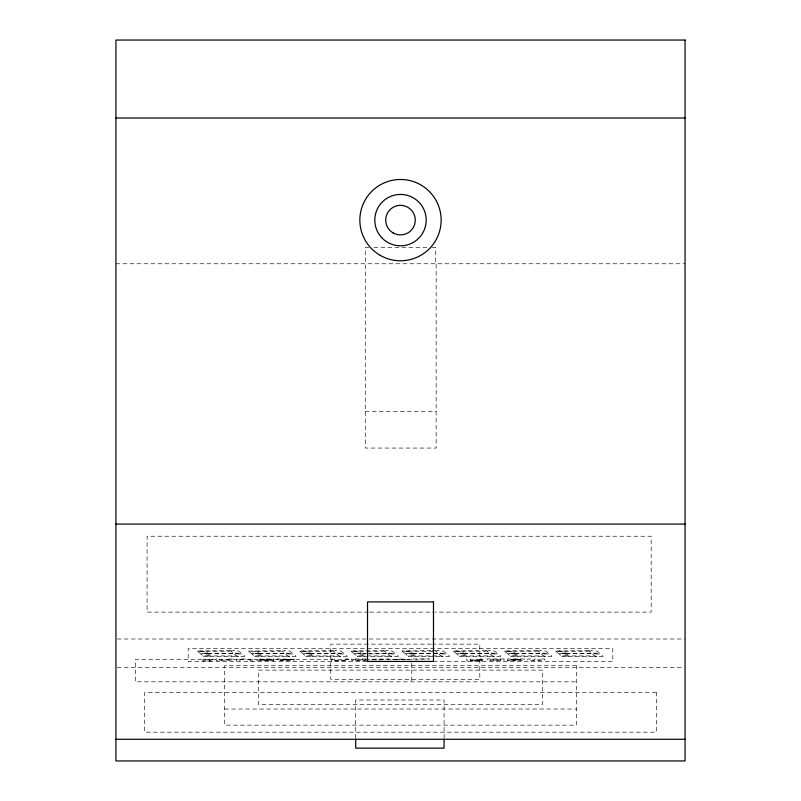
<?xml version="1.0" encoding="UTF-8"?>
<svg xmlns="http://www.w3.org/2000/svg" width="801" height="801" viewBox="0 0 801 801"><rect width="100%" height="100%" fill="white"/><g stroke="black" fill="none" stroke-linecap="round" stroke-linejoin="round"><path stroke-width="0.6" stroke-dasharray="4 3" d="M242.292 659.243L239.859 659.443L239.859 660.945L236.465 660.945L236.465 659.323L240.801 658.963L253.406 659.323L253.406 660.945L250.022 660.945L250.022 659.443L247.579 659.243M392.29 659.603L400.009 658.963L409.231 659.603M395.674 659.734L405.837 659.734M364.675 655.929L357.096 656.179L368.64 656.59M368.981 247.509L365.266 247.509L365.266 448.059L436.134 448.059L436.134 263.769M373.917 247.509L427.083 247.509M432.019 247.509L435.734 247.509L435.734 263.769M115.935 263.769L685.065 263.769M365.266 411.684L436.134 411.684M368.48 612.114L147.084 612.114L147.084 536.229L651.173 536.229L651.173 612.114L434.773 612.114M369.732 612.114L433.521 612.114M117.186 638.998L685.065 638.998M431.359 644.134L330.753 644.134L330.753 679.358L479.809 679.358L479.809 644.134L432.61 644.134M431.108 650.652L402.072 651.063L433.862 651.303L436.024 650.652L432.34 650.652M256.71 651.303L280.33 651.303L282.503 650.652L248.54 651.063L256.911 651.473L258.783 653.035L253.466 653.536L251.294 653.366L248.741 651.223M366.297 653.286L357.877 653.616L365.867 653.946M367.519 653.286L391.349 653.616L367.088 653.946M367.148 655.929L388.195 655.929L391.939 656.59L369.862 656.59M366.157 658.963L351.639 658.963L351.639 660.374L368.57 660.374M412.615 658.963L429.556 658.963L415.999 659.243L415.999 660.094M411.784 659.283L135.349 659.283L135.349 681.821L576.38 681.841M371.964 659.814L385.511 659.814L385.511 659.243M366.778 661.656L188.185 661.656L188.185 648.54L612.815 648.54L612.815 661.656L434.222 661.656M117.186 667.704L683.814 667.704M224.62 709.015L576.38 709.015M444.084 738.262L444.084 699.974L355.704 699.974L355.704 738.262M411.784 662.838L411.784 681.821M388.906 660.094L388.906 658.963L371.964 659.243M365.186 659.243L365.186 660.094L355.023 660.094L355.023 659.243M294.057 659.243L277.116 658.963L277.116 660.374L294.057 660.374L294.057 659.523L280.51 659.243M270.348 659.243L256.791 659.523L256.791 660.374L273.732 660.374L260.185 660.094L273.732 659.814L273.732 658.963L256.791 659.243M212.746 659.243L202.583 659.243M209.361 659.243L209.361 660.665L212.746 660.945L202.583 660.945L205.967 660.665L205.967 659.243M231.329 650.652L229.156 651.303L197.366 651.063L231.329 650.652M233.291 650.652L231.129 651.303L233.191 653.035L241.461 653.366L238.708 651.063L233.291 650.652M284.465 650.652L282.302 651.303L284.375 653.035L292.635 653.366L289.882 651.063L284.465 650.652M333.677 650.652L331.514 651.303L299.714 651.063L333.677 650.652M335.639 650.652L333.476 651.303L335.549 653.035L343.809 653.366L341.056 651.063L335.639 650.652M384.85 650.652L382.688 651.303L350.888 651.063L384.85 650.652M386.823 650.652L384.65 651.303L386.723 653.035L394.993 653.366L392.23 651.063L386.823 650.652M437.997 650.652L435.834 651.303L437.897 653.035L446.167 653.366L443.404 651.063L437.997 650.652M487.198 650.652L485.036 651.303L453.246 651.063L487.198 650.652M489.171 650.652L487.008 651.303L489.071 653.035L497.341 653.366L494.587 651.063L489.171 650.652M538.372 650.652L536.209 651.303L504.42 651.063L538.372 650.652M540.345 650.652L538.182 651.303L540.244 653.035L548.515 653.366L545.761 651.063L540.345 650.652M589.556 650.652L587.383 651.303L555.594 651.063L589.556 650.652M591.518 650.652L589.356 651.303L591.418 653.035L599.689 653.366L596.935 651.063L591.518 650.652M244.806 656.179L240.38 656.59L236.635 655.929L234.573 654.197L242.052 653.866L244.806 656.179M295.98 656.179L291.554 656.59L287.819 655.929L285.747 654.197L293.226 653.866L295.98 656.179M347.163 656.179L342.728 656.59L338.993 655.929L336.921 654.197L344.4 653.866L347.163 656.179M398.337 656.179L393.902 656.59L390.167 655.929L388.095 654.197L395.584 653.866L398.337 656.179M449.511 656.179L445.086 656.59L441.341 655.929L439.278 654.197L446.758 653.866L449.511 656.179M500.685 656.179L496.26 656.59L492.515 655.929L490.452 654.197L497.932 653.866L500.685 656.179M551.859 656.179L547.433 656.59L543.689 655.929L541.626 654.197L549.106 653.866L551.859 656.179M603.033 656.179L598.607 656.59L594.863 655.929L592.8 654.197L600.279 653.866L603.033 656.179M207.599 653.035L200.12 653.366L197.567 651.223L205.737 651.473L207.599 653.035M202.483 653.706L200.711 653.866L203.274 656.009L210.853 655.759L208.981 654.197L202.483 653.706M207.9 653.286L204.355 653.616L237.817 653.616L207.9 653.286M253.657 653.706L251.884 653.866L254.448 656.009L262.027 655.759L260.155 654.197L253.657 653.706M259.073 653.286L255.529 653.616L289.001 653.616L259.073 653.286M309.957 653.035L302.478 653.366L299.914 651.223L308.085 651.473L309.957 653.035M304.841 653.706L303.068 653.866L305.622 656.009L313.201 655.759L311.329 654.197L304.841 653.706M310.247 653.286L306.703 653.616L340.175 653.616L310.247 653.286M361.131 653.035L353.652 653.366L351.088 651.223L359.259 651.473L361.131 653.035M356.014 653.706L354.242 653.866L356.795 656.009L364.375 655.759L362.503 654.197L356.014 653.706M412.305 653.035L404.825 653.366L402.262 651.223L410.432 651.473L412.305 653.035M407.188 653.706L405.416 653.866L407.969 656.009L415.549 655.759L413.686 654.197L407.188 653.706M412.595 653.286L409.061 653.616L442.522 653.616L412.595 653.286M463.479 653.035L455.999 653.366L453.436 651.223L461.606 651.473L463.479 653.035M458.362 653.706L456.59 653.866L459.153 656.009L466.733 655.759L464.86 654.197L458.362 653.706M463.779 653.286L460.235 653.616L493.696 653.616L463.779 653.286M514.653 653.035L507.173 653.366L504.62 651.223L512.78 651.473L514.653 653.035M509.536 653.706L507.764 653.866L510.327 656.009L517.907 655.759L516.034 654.197L509.536 653.706M514.953 653.286L511.408 653.616L544.87 653.616L514.953 653.286M565.826 653.035L558.347 653.366L555.794 651.223L563.964 651.473L565.826 653.035M560.71 653.706L558.938 653.866L561.501 656.009L569.08 655.759L567.208 654.197L560.71 653.706M566.127 653.286L562.582 653.616L596.044 653.616L566.127 653.286M229.697 659.894L219.534 660.094L219.534 658.963L216.14 658.963L216.14 660.374L233.081 660.014L233.081 658.963L229.697 658.963L229.697 659.894M344.861 660.455L334.698 660.665L334.698 658.963L331.314 658.963L331.314 660.945L348.245 660.585L348.245 658.963L344.861 658.963L344.861 660.455M480.36 659.613L470.187 659.814L470.187 658.963L466.803 658.963L466.803 660.945L483.744 660.805L483.744 660.184L480.96 659.954L483.744 659.724L483.744 658.963L480.36 658.963L480.36 659.613M541.336 659.894L537.942 660.094L537.942 658.963L534.557 658.963L534.557 660.094L531.173 660.094L531.173 658.963L527.779 658.963L527.779 660.374L544.72 660.014L544.72 658.963L541.336 658.963L541.336 659.894M211.144 655.929L203.564 656.179L238.408 656.59L234.673 655.929L211.144 655.929M262.317 655.929L254.748 656.179L289.592 656.59L285.847 655.929L262.317 655.929M313.501 655.929L305.922 656.179L340.765 656.59L337.021 655.929L313.501 655.929M415.849 655.929L408.27 656.179L443.113 656.59L439.369 655.929L415.849 655.929M467.023 655.929L459.444 656.179L494.287 656.59L490.552 655.929L467.023 655.929M518.197 655.929L510.617 656.179L545.461 656.59L541.726 655.929L518.197 655.929M569.371 655.929L561.791 656.179L596.635 656.59L592.9 655.929L569.371 655.929M504.069 658.963L487.128 658.963L487.128 660.374L504.069 660.374L504.069 658.963M524.395 658.963L507.454 658.963L507.454 659.814L521.01 659.814L507.454 660.374L524.395 660.374L524.395 658.963M500.685 659.243L490.522 659.243L490.522 660.094L500.685 660.094L500.685 659.243M521.01 659.243L510.848 659.523L521.01 659.243M290.673 659.814L280.51 660.094L290.673 659.814M477.917 660.094L470.187 660.094L470.187 660.665L480.36 660.665L477.917 660.094M576.38 665.721L224.62 665.721L224.62 725.135L576.38 725.135L576.38 665.721M542.517 670.117L258.483 670.117L258.483 704.61L542.517 704.61L542.517 670.117M656.299 692.475L144.701 692.475L144.701 732.184L656.299 732.184L656.299 692.475"/><path stroke-width="1.2" d="M115.935 118.017L685.065 118.017M115.935 524.084L685.065 524.084M115.935 739.273L685.065 739.273M444.084 739.503L444.084 748.144L355.704 748.144L355.704 739.503M685.065 40.05L115.935 40.05L115.935 760.95L685.065 760.95L685.065 40.05M433.481 601.911L367.519 601.911L367.519 661.436L433.481 661.436L433.481 601.911M380.175 255.329A40.651 40.651 0 0 0 441.151 220.125A40.651 40.651 0 0 0 380.175 184.921A40.651 40.651 0 0 0 380.175 255.329M382.327 238.287A25.692 25.692 0 0 0 425.321 226.773A25.692 25.692 0 0 0 393.852 195.304A25.692 25.692 0 0 0 382.327 238.287M393.111 232.921A14.778 14.778 0 0 0 415.278 220.125A14.778 14.778 0 0 0 393.111 207.329A14.778 14.778 0 0 0 393.111 232.921"/></g></svg>
